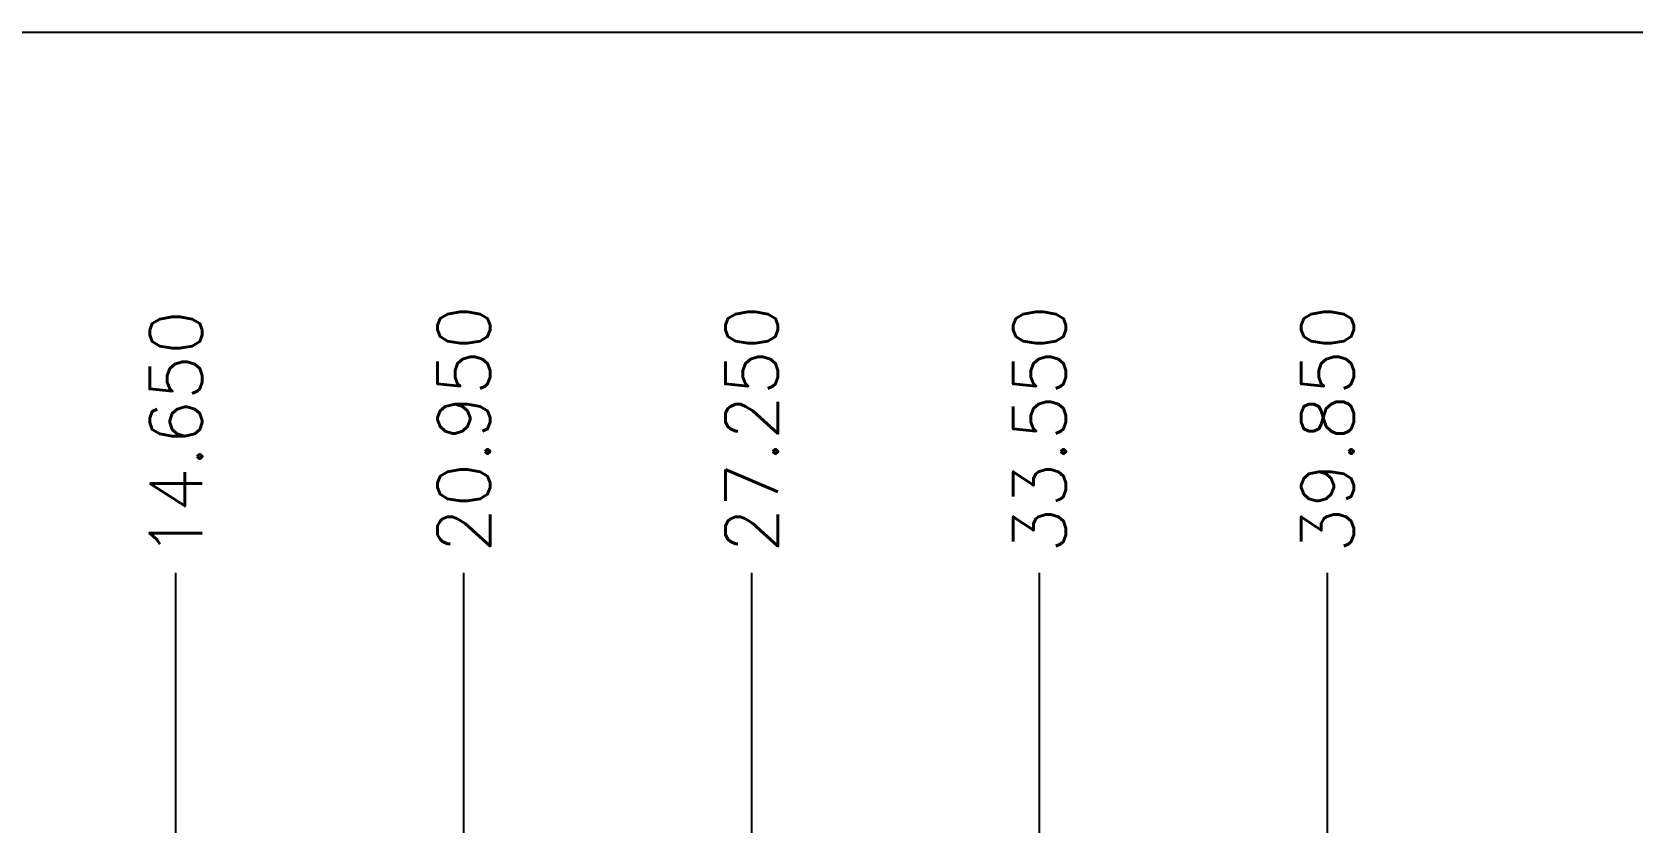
# Model space of a CAD drawing. Header units: inches. Extents: x 5 to 403, y 5 to 265.
# Drawn here: x 124.29 to 159.32, y 222.39 to 239.7 of the extents above; entities that cross this region are included whole.
import ezdxf

# ---------------------------------------------------------------- set-up
doc = ezdxf.new("R2010")
doc.units = ezdxf.units.IN
doc.header["$MEASUREMENT"] = 0
doc.layers.add('DIM(尺寸标注）', color=4, linetype='Continuous')
doc.styles.add('SIMPLEX', font='SIMPLEX')

msp = doc.modelspace()

# ---------------------------------------------------------------- linework, layer by layer
at = {"elevation": 0.17691}
msp.add_lwpolyline([(42.23736, 239.69797), (179.45302, 239.69797), (179.45302, 23.88191), (42.23736, 23.88191)], close=True, dxfattribs=at)
at = {"layer": 'DIM(尺寸标注）'}
for p, q in [((127.43732, 213.238, 0.1444), (127.43732, 227.86545, 0.1444)), ((133.73732, 213.238, 0.1444), (133.73732, 227.86545, 0.1444)), ((140.03732, 213.238, 0.1444), (140.03732, 227.86545, 0.1444)), ((146.33732, 213.238, 0.1444), (146.33732, 227.86545, 0.1444)), ((152.63732, 212.938, 0.1444), (152.63732, 227.86545, 0.1444))]:
    msp.add_line(p, q, dxfattribs=at)

# ---------------------------------------------------------------- texts
at = {"layer": 'DIM(尺寸标注）', "char_height": 1.15, "attachment_point": 5, "rotation": 90, "style": 'SIMPLEX'}
for s, insert in [('\\A1;14.650', (127.43732, 230.90354, 0.1444)), ('\\A1;20.950', (133.73732, 231.01307, 0.1444)), ('\\A1;27.250', (140.03732, 231.01307, 0.1444)), ('\\A1;33.550', (146.33732, 231.01307, 0.1444)), ('\\A1;39.850', (152.63732, 231.01307, 0.1444))]:
    msp.add_mtext(s, dxfattribs=dict(at, insert=insert))

doc.saveas('drawing.dxf')
